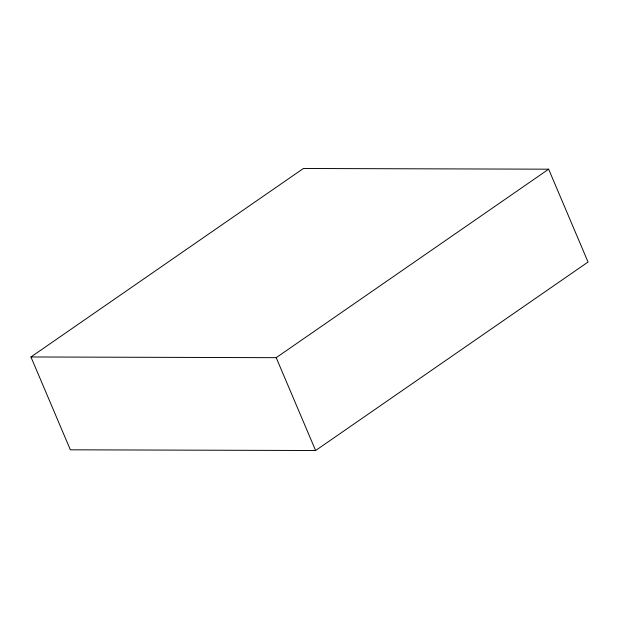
<?xml version="1.0" encoding="UTF-8"?>
<svg xmlns="http://www.w3.org/2000/svg" width="619" height="619" viewBox="0 0 619 619"><rect width="100%" height="100%" fill="white"/><g stroke="black" fill="none" stroke-linecap="round" stroke-linejoin="round"><path stroke-width="0.93" d="M30.95 356.97L303.387 168.484L548.643 169.188L588.05 262.03L315.613 450.516L70.357 449.812L30.95 356.97L276.206 357.674L548.643 169.188M276.206 357.674L315.613 450.516"/></g></svg>
